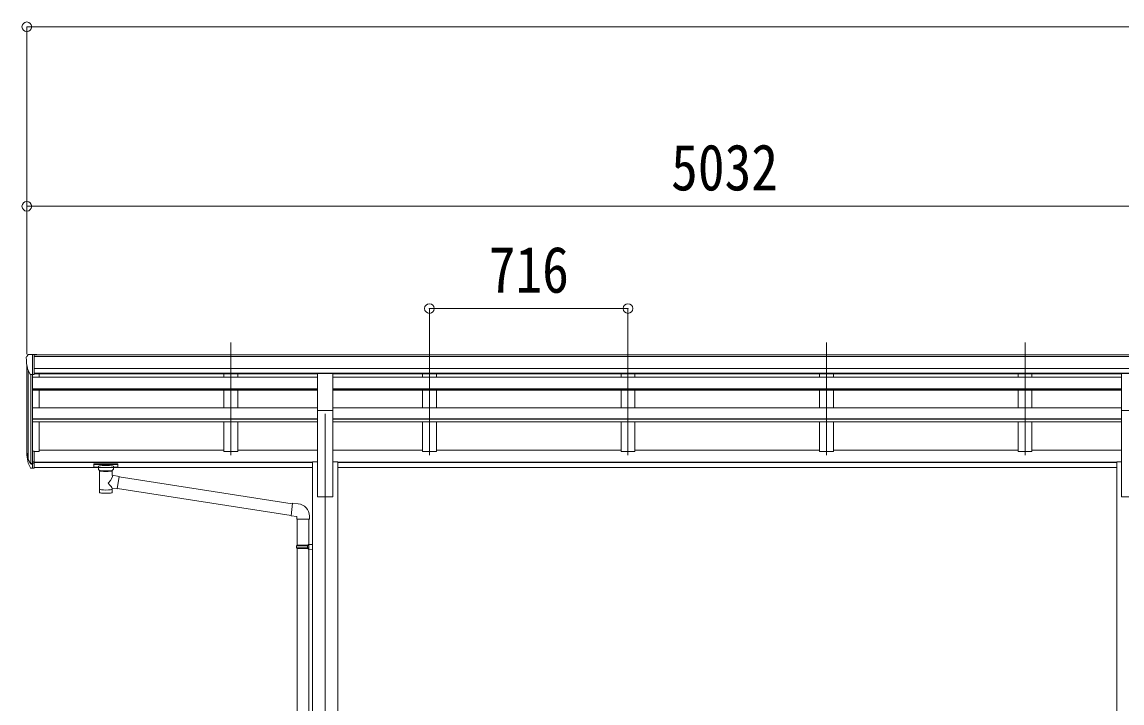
# Model space of a CAD drawing. Units: millimetres at full size. Extents: x -9783 to 9892, y -6828 to 6752.
# Drawn here: x -2179 to 1788, y -1700 to 757 of the extents above; entities that cross this region are included whole.
import ezdxf
from ezdxf.enums import TextEntityAlignment as Align

# ---------------------------------------------------------------- set-up
doc = ezdxf.new("R2010")
doc.units = ezdxf.units.MM
doc.header["$LTSCALE"] = 35
doc.header["$PDMODE"] = 32
doc.header["$PDSIZE"] = 35
for name, color, linetype, lineweight in [('0-1_本体', 4, 'Continuous', 9), ('0-2_部品', 7, 'Continuous', 9), ('0-8_PARTS2', 2, 'Continuous', 9), ('0-A_寸法', 6, 'Continuous', 9)]:
    doc.layers.add(name, color=color, linetype=linetype, lineweight=lineweight)
doc.styles.add('ＭＳ ゴシック', font='')
doc.styles.get('ＭＳ ゴシック').set_extended_font_data('MS Gothic')

msp = doc.modelspace()

# ---------------------------------------------------------------- linework, layer by layer
at = {"layer": '0-1_本体'}
for p, q in [((2863.59, -443.99), (-2135.41, -443.99)), ((2863.59, -449.33), (-2135.41, -449.33)), ((-2161.9, -793.5), (-2161.91, -480.74)), ((-2157.62, -499.54), (-2157.62, -817.77)), ((-2147.91, -514.89), (-2147.91, -835.77)), ((-2141.91, -515.37), (-2141.91, -791.33)), ((2863.59, -492.86), (-2135.41, -492.86)), ((2863.59, -510.53), (-2135.41, -510.53)), ((-1113.4, -512.91), (-2135.41, -512.91)), ((-2116.91, -524.16), (-2116.91, -512.91)), ((-1450.91, -512.97), (-1450.91, -524.16)), ((-1400.91, -512.97), (-1400.91, -524.16)), ((1786.59, -512.91), (-1058.4, -512.91)), ((-734.91, -512.97), (-734.91, -524.16)), ((-684.91, -512.97), (-684.91, -524.16)), ((-18.91, -512.97), (-18.91, -524.16)), ((31.09, -512.97), (31.09, -524.16)), ((697.09, -512.97), (697.09, -524.16)), ((747.09, -512.97), (747.09, -524.16)), ((1413.09, -512.97), (1413.09, -524.16)), ((1463.09, -512.97), (1463.09, -524.16)), ((-1113.4, -524.16), (-2141.91, -524.16)), ((1786.59, -524.16), (-1058.4, -524.16)), ((-1113.4, -566.09), (-2141.91, -566.09)), ((-1113.4, -567.59), (-2141.91, -567.59)), ((-1113.4, -571.79), (-2141.91, -571.79)), ((-2116.91, -635.52), (-2116.91, -571.79)), ((-1450.91, -571.79), (-1450.91, -635.52)), ((-1400.91, -571.79), (-1400.91, -635.52)), ((1786.59, -566.09), (-1058.4, -566.09)), ((1786.59, -567.59), (-1058.4, -567.59)), ((1786.59, -571.79), (-1058.4, -571.79)), ((-734.91, -571.79), (-734.91, -635.52)), ((-684.91, -571.79), (-684.91, -635.52)), ((-18.91, -571.79), (-18.91, -635.52)), ((31.09, -571.79), (31.09, -635.52)), ((697.09, -571.79), (697.09, -635.52)), ((747.09, -571.79), (747.09, -635.52)), ((1413.09, -571.79), (1413.09, -635.52)), ((1463.09, -571.79), (1463.09, -635.52)), ((-1113.41, -635.52), (-2141.91, -635.52)), ((-1113.4, -956.63), (-1113.4, -639.84)), ((1786.58, -635.52), (-1058.41, -635.52)), ((-1058.4, -639.84), (-1058.4, -956.63)), ((1786.59, -956.63), (1786.59, -639.84)), ((-1113.4, -674.96), (-2141.91, -674.96)), ((-1113.4, -676.44), (-2141.91, -676.44)), ((-1113.4, -685.69), (-2141.91, -685.69)), ((-2116.9, -792.16), (-2116.9, -685.69)), ((-1450.91, -685.69), (-1450.91, -792.18)), ((-1400.91, -685.69), (-1400.91, -792.18)), ((1786.59, -674.96), (-1058.4, -674.96)), ((1786.59, -676.44), (-1058.4, -676.44)), ((1786.59, -685.69), (-1058.4, -685.69)), ((-734.91, -685.69), (-734.91, -792.18)), ((-684.91, -685.69), (-684.91, -792.18)), ((-18.91, -685.69), (-18.91, -792.18)), ((31.09, -685.69), (31.09, -792.18)), ((697.09, -685.69), (697.09, -792.18)), ((747.09, -685.69), (747.09, -792.18)), ((1413.09, -685.69), (1413.09, -792.18)), ((1463.09, -685.69), (1463.09, -792.18)), ((-2135.41, -792.16), (-2116.9, -792.16)), ((-1450.91, -787.36), (-2116.91, -787.36)), ((-1400.91, -792.18), (-1450.91, -792.18)), ((-1113.4, -787.36), (-1400.91, -787.36)), ((-734.91, -787.36), (-1058.4, -787.36)), ((-684.91, -792.18), (-734.91, -792.18)), ((-18.91, -787.36), (-684.91, -787.36)), ((31.09, -792.18), (-18.91, -792.18)), ((697.09, -787.36), (31.09, -787.36)), ((747.09, -792.18), (697.09, -792.18)), ((1413.09, -787.36), (747.09, -787.36)), ((1463.09, -792.18), (1413.09, -792.18)), ((1786.59, -787.36), (1463.09, -787.36)), ((-1131.1, -831.45), (-2135.41, -831.45)), ((-1131.1, -832.85), (-2135.41, -832.85)), ((-1113.4, -830.25), (-1131.1, -830.25)), ((-1131.1, -830.25), (-1131.1, -3231.63)), ((-1040.7, -830.25), (-1058.4, -830.25)), ((-1040.7, -830.25), (-1040.7, -3231.63)), ((1769.09, -831.45), (-1040.7, -831.45)), ((1769.09, -832.85), (-1040.7, -832.85)), ((1786.59, -830.25), (1769.09, -830.25)), ((1769.09, -830.25), (1769.09, -3231.63)), ((-1131.1, -850.22), (-2135.41, -850.22)), ((1769.09, -850.22), (-1040.7, -850.22)), ((-1058.4, -956.63), (-1113.4, -956.63)), ((1841.59, -956.63), (1786.59, -956.63))]:
    msp.add_line(p, q, dxfattribs=at)
at = {"layer": '0-2_部品'}
for p, q in [((-2163.91, -451.75), (-2163.91, -452.38)), ((-2157, -442.95), (-2161.06, -448.76)), ((-2153.91, -442.38), (-2156.24, -442.52)), ((-2153.91, -442.38), (-2135.41, -442.38)), ((-2141.91, -515.37), (-2141.91, -442.38)), ((-2135.41, -442.38), (-2125.41, -442.47)), ((-2135.41, -514.37), (-2135.41, -442.38)), ((-2125.41, -443.98), (-2125.41, -442.47)), ((-2149.53, -513.55), (-2158.8, -497.49)), ((-2141.91, -515.37), (-2147.11, -515.05)), ((-2135.41, -514.37), (-2141.91, -514.37)), ((-1058.4, -510.82), (-1113.4, -510.82)), ((-1113.4, -644.33), (-1113.4, -510.82)), ((-1058.4, -644.33), (-1058.4, -510.82)), ((1841.59, -510.82), (1786.59, -510.82)), ((1786.59, -644.33), (1786.59, -510.82)), ((-1058.4, -644.33), (-1113.4, -644.33)), ((1841.59, -644.33), (1786.59, -644.33)), ((-2141.91, -791.33), (-2141.91, -853.22)), ((-2135.41, -791.33), (-2141.91, -791.33)), ((-2135.41, -791.33), (-2135.41, -852.4)), ((-2159.51, -817.37), (-2149.35, -836.55)), ((-2148.34, -835.3), (-2158.09, -816.88)), ((-2135.41, -829.65), (-2141.91, -829.65)), ((-2156.93, -834.23), (-2149.35, -851.72)), ((-2141.91, -836.05), (-2147.04, -836.05)), ((-2141.91, -838.05), (-2146.75, -838.05)), ((-2141.91, -853.22), (-2146.75, -853.22)), ((-2135.41, -835.05), (-2141.91, -835.05)), ((-2135.41, -852.4), (-2141.91, -852.4)), ((-1920.4, -838.11), (-1920.4, -848.87)), ((-1920.4, -838.3), (-1920.4, -839.84)), ((-1918.4, -837.45), (-1835.4, -837.45)), ((-1918.4, -839.62), (-1835.4, -839.62)), ((-1918.4, -849.53), (-1903.9, -849.53)), ((-1903.9, -856.34), (-1903.9, -846.07)), ((-1899.8, -860.84), (-1899.82, -941.13)), ((-1854, -878.41), (-1854, -860.83)), ((-1849.9, -856.34), (-1849.9, -846.07)), ((-1849.9, -849.53), (-1835.4, -849.53)), ((-1833.4, -838.11), (-1833.4, -848.87)), ((-1828.78, -882.32), (-1854, -878.41)), ((-1828.78, -882.32), (-1835.8, -927.58)), ((-1829.09, -884.34), (-1204.56, -981.23)), ((-1853.99, -941.13), (-1854, -924.51)), ((-1854, -924.76), (-1835.8, -927.58)), ((-1208.23, -1023.16), (-1835.53, -925.84)), ((-1183.55, -981.04), (-1204.39, -979.22)), ((-1142.47, -1036.79), (-1142.47, -1025.87)), ((-1188.47, -1036.79), (-1142.47, -1036.79)), ((-1187.1, -1036.79), (-1187.1, -1130.69)), ((-1145.1, -1036.79), (-1145.1, -1128.13)), ((-1189.1, -1132.69), (-1188.1, -1130.69)), ((-1189.1, -1132.69), (-1145.1, -1132.69)), ((-1189.1, -1132.69), (-1189.1, -1140.69)), ((-1189.1, -1140.69), (-1145.1, -1140.69)), ((-1189.1, -1140.69), (-1188.1, -1142.69)), ((-1188.1, -1130.69), (-1145.1, -1130.69)), ((-1188.1, -1142.69), (-1145.1, -1142.69)), ((-1187.1, -1142.69), (-1187.1, -2236.88)), ((-1149.58, -1132.69), (-1150.01, -1130.69)), ((-1147.1, -1128.19), (-1131.1, -1127.72)), ((-1147.1, -1130.19), (-1147.1, -1128.19)), ((-1147.1, -1130.19), (-1145.1, -1130.19)), ((-1147.1, -1145.19), (-1147.1, -1143.19)), ((-1147.1, -1145.19), (-1131.1, -1145.66)), ((-1145.1, -1145.25), (-1145.1, -2234.32)), ((-1131.1, -1127.72), (-1131.1, -1145.66))]:
    msp.add_line(p, q, dxfattribs=at)
for points in [[(-1920.4, -838.11), (-1920.37, -837.91), (-1920.28, -837.78), (-1920.18, -837.68), (-1920.08, -837.62), (-1919.96, -837.58), (-1919.67, -837.52), (-1919.18, -837.47), (-1918.64, -837.45), (-1918.4, -837.45)], [(-1920.4, -848.87), (-1920.37, -849.06), (-1920.28, -849.2), (-1920.18, -849.3), (-1920.08, -849.36), (-1919.96, -849.4), (-1919.67, -849.46), (-1919.18, -849.51), (-1918.64, -849.53), (-1918.4, -849.53)], [(-1903.86, -856.28), (-1903.89, -856.64), (-1903.64, -857.6), (-1903.12, -858.48), (-1902.32, -859.32), (-1901.2, -860.12), (-1899.8, -860.84)], [(-1854, -860.83), (-1853.77, -860.74), (-1852.42, -860), (-1851.3, -859.15), (-1850.55, -858.29), (-1850.08, -857.39), (-1849.91, -856.5)], [(-1835.4, -837.45), (-1835.05, -837.45), (-1834.52, -837.48), (-1834.07, -837.53), (-1833.77, -837.6), (-1833.6, -837.7), (-1833.48, -837.84), (-1833.41, -838.02), (-1833.4, -838.11)], [(-1835.4, -849.53), (-1835.05, -849.53), (-1834.52, -849.5), (-1834.07, -849.45), (-1833.77, -849.38), (-1833.6, -849.28), (-1833.48, -849.14), (-1833.41, -848.96), (-1833.4, -848.87)], [(-1204.39, -979.22), (-1208.4, -1025.04), (-1188.47, -1026.79), (-1188.47, -1036.79)], [(-1149.58, -1132.69), (-1149.58, -1140.69), (-1150.01, -1142.69)], [(-1147.1, -1143.19), (-1145.1, -1143.19), (-1145.1, -1130.19)]]:
    msp.add_lwpolyline(points, dxfattribs=at)
for centre, radius, start, end in [((-2160.91, -451.75), 3, 93, 180), ((-1961.91, -452.38), 202, 180, 192.90261), ((-2156.18, -443.52), 1, 93.5, 145), ((-2146.93, -512.05), 3, 210, 266.5), ((-2073.24, -795.21), 89.07, 174.49576, 194.41188), ((-2073.96, -790.93), 88.05, 177.22392, 197.21071), ((-2028.69, -798.15), 133.22, 183.27987, 195.71302), ((-2146.75, -835.05), 3, 210, 270), ((-2146.75, -850.22), 3, 210, 270), ((-2147.04, -834.55), 1.5, 210, 270), ((-1187.47, -1025.87), 45, 0, 85)]:
    msp.add_arc(centre, radius, start, end, dxfattribs=at)
for centre, major_axis, ratio, start_param, end_param in [((-1918.4, -839.84), (2, 0), 0.109601, 1.5707963, 3.1415927), ((-1876.9, -846.07), (27, 0), 0.122176, 6.2831853, 9.424778), ((-1876.89, -861.29), (-22.91, 0.42), 0.072511, 0.0008029, 1.5715993), ((-1876.89, -862.92), (-22.91, 0.42), 0.072511, 0.0008029, 1.5715993), ((-1876.92, -861.29), (22.92, 0.42), 0.07247, 4.71158, 6.2823764), ((-1876.92, -862.92), (22.92, 0.42), 0.07247, 4.71158, 6.2823764), ((-1865.9, -856.34), (16, 0), 0.361356, 6.2636979, 6.2831853), ((-1835.4, -839.84), (2, 0), 0.109601, 0, 1.5707963), ((-1876.9, -904.95), (-22.81, -26.62), 0.234429, 1.6855472, 3.1268519), ((-1874.35, -902.31), (20.32, -22.25), 0.045535, 0.0389954, 1.3075346), ((-1876.9, -941.13), (22.92, 0), 0.101955, 3.1415499, 6.2833984), ((-1876.9, -928.69), (22.91, 0), 0.122865, 3.1415927, 6.2831853)]:
    msp.add_ellipse(centre, major_axis=major_axis, ratio=ratio, start_param=start_param, end_param=end_param, dxfattribs=at)
at = {"layer": '0-8_PARTS2'}
for p, q in [((-1425.91, -399.06), (-1425.91, -805.85)), ((-709.91, -399.06), (-709.91, -805.85)), ((6.09, -399.06), (6.09, -805.85)), ((722.09, -399.06), (722.09, -805.85)), ((1438.09, -399.06), (1438.09, -805.85)), ((-1085.9, -656.63), (-1085.9, -4106.63))]:
    msp.add_line(p, q, dxfattribs=at)
at = {"layer": '0-A_寸法'}
for p, q in [((-2161.91, 739.32), (-2161.91, 92.18)), ((-2161.91, 739.32), (7902.09, 739.32)), ((-2161.91, 92.18), (-2161.91, -441.25)), ((2870.09, 92.18), (-2161.91, 92.18)), ((-709.91, -276.82), (-709.91, -439.31)), ((6.09, -276.82), (-709.91, -276.82)), ((6.09, -276.82), (6.09, -439.31))]:
    msp.add_line(p, q, dxfattribs=at)
for p in [(-2161.91, 739.32), (-2161.91, 92.18), (-709.91, -276.82), (6.09, -276.82)]:
    msp.add_point(p, dxfattribs=at)

# ---------------------------------------------------------------- texts
at = {"layer": '0-A_寸法', "color": 7, "style": 'ＭＳ ゴシック', "width": 0.85}
for s, p in [('5032', (161.59, 99.18)), ('716', (-496.28, -269.82))]:
    msp.add_text(s, height=166.8, dxfattribs=at).set_placement(p, align=Align.BOTTOM_LEFT)

doc.saveas('drawing.dxf')
